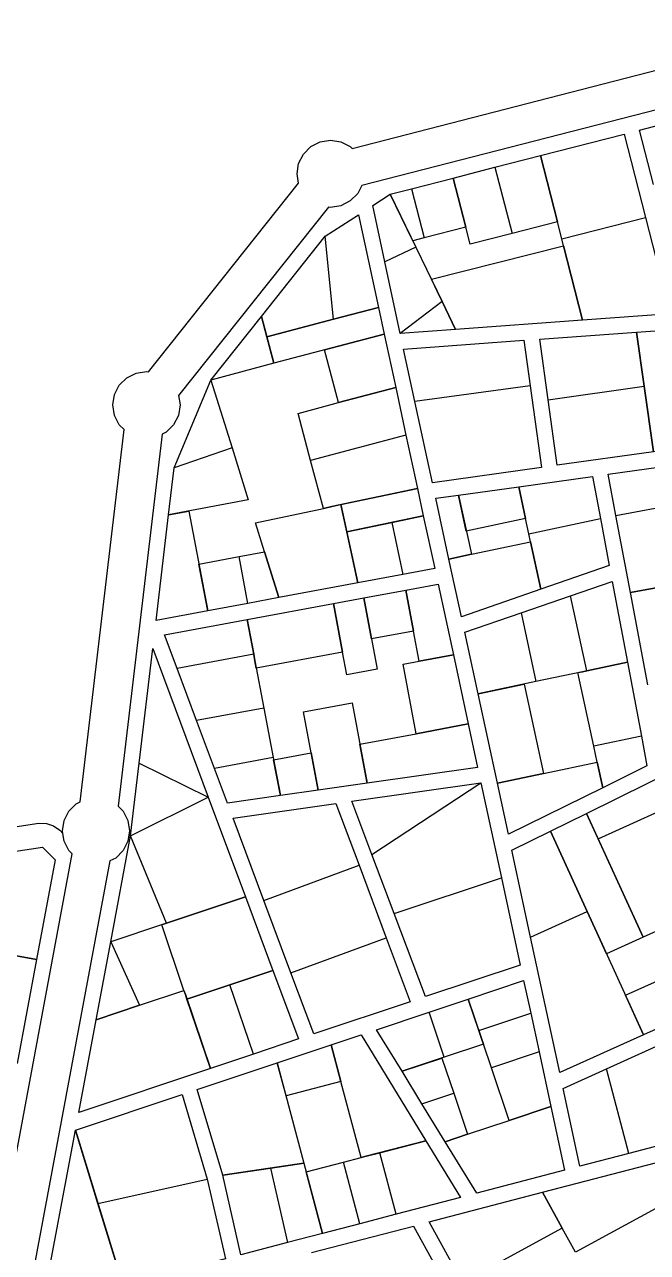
# Model space of a CAD drawing. Header units: inches. Extents: x 479068 to 481072, y 3926601 to 3928387.
# Drawn here: x 480026.9 to 480156.8, y 3927970.3 to 3928226.4 of the extents above; entities that cross this region are included whole.
import ezdxf

# ---------------------------------------------------------------- set-up
doc = ezdxf.new("R2010")
doc.units = ezdxf.units.IN
doc.header["$MEASUREMENT"] = 0

msp = doc.modelspace()

# ---------------------------------------------------------------- linework, layer by layer
for points in [[(480034.76, 3928058.22), (480035.11, 3928060.38), (480036.1, 3928062.33), (480037.65, 3928063.88), (480038.46, 3928064.29), (480047.65, 3928141.9), (480046.62, 3928142.92), (480045.63, 3928144.87), (480045.28, 3928147.04), (480045.63, 3928149.2), (480046.62, 3928151.15), (480048.17, 3928152.7), (480050.12, 3928153.69), (480052.28, 3928154.04), (480052.69, 3928153.97), (480084, 3928193.28), (480083.69, 3928195.25), (480084.03, 3928197.42), (480085.02, 3928199.37), (480086.57, 3928200.92), (480088.52, 3928201.91), (480090.69, 3928202.25), (480092.85, 3928201.91), (480094.8, 3928200.92), (480095.18, 3928200.54), (480195.62, 3928226.38)], [(480197.64, 3928218.64), (480097.2, 3928192.8), (480096.35, 3928191.14), (480094.8, 3928189.59), (480092.85, 3928188.6), (480090.69, 3928188.25), (480090.28, 3928188.32), (480058.97, 3928149.01), (480059.28, 3928147.04), (480058.94, 3928144.87), (480057.95, 3928142.92), (480056.4, 3928141.37), (480055.59, 3928140.96), (480046.4, 3928063.36), (480047.43, 3928062.33), (480048.42, 3928060.38), (480048.76, 3928058.22), (480048.42, 3928056.05), (480047.43, 3928054.1), (480045.88, 3928052.55), (480044.66, 3928051.93), (480027.46, 3927959.98)], [(480158.05, 3928193.05), (480155.14, 3928204.38), (480167.07, 3928207.45)], [(480134.44, 3928199.05), (480151.92, 3928203.55), (480156.39, 3928186.14)], [(480124.95, 3928196.61), (480134.44, 3928199.05)], [(480137.99, 3928185.23), (480134.44, 3928199.05)], [(480134.44, 3928199.05), (480137.99, 3928185.23), (480137.99, 3928185.23)], [(480116.23, 3928194.37), (480124.95, 3928196.61)], [(480124.95, 3928196.61), (480128.55, 3928182.8)], [(480107.57, 3928192.14), (480116.23, 3928194.37)], [(480118.91, 3928184.11), (480116.23, 3928194.37)], [(480116.23, 3928194.37), (480118.91, 3928184.11), (480118.91, 3928184.11)], [(480102, 3928176.9), (480099.47, 3928188.63), (480103.13, 3928191)], [(480103.13, 3928191), (480107.57, 3928192.14)], [(480103.13, 3928191), (480108.46, 3928179.98)], [(480110.24, 3928181.89), (480107.84, 3928181.27), (480103.13, 3928191)], [(480107.57, 3928192.14), (480110.24, 3928181.89)], [(480089.58, 3928182.23), (480096.49, 3928186.7), (480100.66, 3928167.38)], [(480137.99, 3928185.23), (480128.55, 3928182.8)], [(480138.89, 3928181.71), (480137.99, 3928185.23)], [(480138.89, 3928181.71), (480156.39, 3928186.14)], [(480156.39, 3928186.14), (480161.54, 3928166.06), (480143.25, 3928164.73)], [(480076.26, 3928165.51), (480089.58, 3928182.23)], [(480091.33, 3928164.91), (480089.58, 3928182.23)], [(480118.91, 3928184.11), (480110.24, 3928181.89)], [(480128.55, 3928182.8), (480119.83, 3928180.56), (480118.91, 3928184.11)], [(480108.46, 3928179.98), (480102, 3928176.9)], [(480108.46, 3928179.98), (480112.92, 3928170.75)], [(480112.92, 3928170.75), (480111.71, 3928173.27), (480139.27, 3928180.24)], [(480139.27, 3928180.24), (480138.89, 3928181.71)], [(480139.27, 3928180.24), (480139.27, 3928180.24), (480143.25, 3928164.73)], [(480143.25, 3928164.73), (480139.27, 3928180.24)], [(480105.23, 3928161.95), (480102, 3928176.9)], [(480113.97, 3928168.59), (480112.92, 3928170.75)], [(480112.92, 3928170.75), (480113.97, 3928168.59)], [(480091.33, 3928164.91), (480100.66, 3928167.38)], [(480100.66, 3928167.38), (480091.33, 3928164.91)], [(480100.66, 3928167.38), (480101.86, 3928161.82)], [(480113.97, 3928168.59), (480105.23, 3928161.95)], [(480113.97, 3928168.59), (480113.97, 3928168.59)], [(480116.77, 3928162.79), (480113.97, 3928168.59)], [(480113.97, 3928168.59), (480116.77, 3928162.79)], [(480065.7, 3928152.24), (480076.26, 3928165.51)], [(480076.26, 3928165.51), (480078.88, 3928155.73)], [(480077.41, 3928161.23), (480076.26, 3928165.51)], [(480091.33, 3928164.91), (480077.41, 3928161.23)], [(480077.41, 3928161.23), (480091.33, 3928164.91)], [(480091.33, 3928164.91), (480091.33, 3928164.91)], [(480143.25, 3928164.73), (480116.77, 3928162.79)], [(480101.86, 3928161.82), (480078.88, 3928155.73)], [(480092.37, 3928147.52), (480089.42, 3928158.52), (480101.86, 3928161.82)], [(480101.86, 3928161.82), (480104.27, 3928150.67)], [(480116.77, 3928162.79), (480105.23, 3928161.95)], [(480136.08, 3928148.12), (480134.35, 3928160.77), (480154.52, 3928162.24)], [(480154.52, 3928162.24), (480162.37, 3928162.81), (480168.55, 3928138.74), (480158.07, 3928137.27)], [(480156.13, 3928150.93), (480154.52, 3928162.24)], [(480154.52, 3928162.24), (480156.13, 3928150.93)], [(480078.88, 3928155.73), (480077.41, 3928161.23)], [(480108.28, 3928147.79), (480105.93, 3928158.7), (480131.03, 3928160.53), (480132.33, 3928151.04)], [(480078.88, 3928155.73), (480065.7, 3928152.24)], [(479880.65, 3927857.67), (479879.86, 3927858.02), (479878.54, 3927858.88), (479877.55, 3927860.1), (479876.99, 3927861.57), (479873.4, 3927878.79), (479847.48, 3928020.38), (479843.16, 3928026.54), (479843.12, 3928026.61), (479768.8, 3928139.23), (479749.03, 3928147.24), (479751.76, 3928152.61), (479771.92, 3928144.44), (479772.69, 3928143.98), (479773.3, 3928143.31), (479847.54, 3928030.8), (479847.56, 3928030.83), (479848.9, 3928031.86), (479850.49, 3928032.39), (480029.84, 3928059.79), (480031.42, 3928059.77), (480032.91, 3928059.27), (480034.18, 3928058.33), (480034.86, 3928057.64)], [(480058.05, 3928133.93), (480065.7, 3928152.24)], [(480065.7, 3928152.24), (480070.13, 3928138.07)], [(480092.37, 3928147.52), (480104.27, 3928150.67)], [(480104.27, 3928150.67), (480092.37, 3928147.52), (480092.37, 3928147.52)], [(480104.27, 3928150.67), (480106.41, 3928140.75)], [(480132.33, 3928151.04), (480108.28, 3928147.79)], [(480132.33, 3928151.04), (480134.67, 3928133.99), (480111.95, 3928130.8), (480108.28, 3928147.79)], [(480136.08, 3928148.12), (480156.13, 3928150.93)], [(480156.13, 3928150.93), (480156.13, 3928150.93)], [(480158.07, 3928137.27), (480156.13, 3928150.93)], [(480156.13, 3928150.93), (480158.07, 3928137.27)], [(480086.53, 3928135.49), (480083.91, 3928145.28), (480092.37, 3928147.52)], [(480158.07, 3928137.27), (480137.95, 3928134.45), (480136.08, 3928148.12)], [(480106.41, 3928140.75), (480086.53, 3928135.49)], [(480106.41, 3928140.75), (480108.8, 3928129.65)], [(480070.13, 3928138.07), (480073.53, 3928127.23), (480056.89, 3928124.13)], [(480070.13, 3928138.07), (480058.05, 3928133.93)], [(480056.89, 3928124.13), (480058.05, 3928133.93)], [(480089.22, 3928125.48), (480086.53, 3928135.49)], [(480150.22, 3928123.99), (480148.6, 3928132.61), (480162.09, 3928134.5)], [(480129.93, 3928129.99), (480145.31, 3928132.15), (480146.96, 3928123.37)], [(480108.8, 3928129.65), (480090.93, 3928125.84)], [(480092.85, 3928126.25), (480108.8, 3928129.65)], [(480108.8, 3928129.65), (480110.03, 3928123.95)], [(480115.38, 3928114.9), (480112.65, 3928127.57), (480117.39, 3928128.23)], [(480117.39, 3928128.23), (480129.93, 3928129.99)], [(480117.39, 3928128.23), (480120.05, 3928115.89)], [(480131.36, 3928123.38), (480119, 3928120.75), (480117.39, 3928128.23)], [(480131.36, 3928123.38), (480129.93, 3928129.99)], [(480129.93, 3928129.99), (480131.36, 3928123.38), (480131.36, 3928123.38)], [(480089.22, 3928125.48), (480090.93, 3928125.84)], [(480090.93, 3928125.84), (480089.22, 3928125.48), (480089.22, 3928125.48)], [(480090.93, 3928125.84), (480092.85, 3928126.25)], [(480092.85, 3928126.25), (480096.38, 3928109.93)], [(480094.08, 3928120.55), (480092.85, 3928126.25)], [(480150.22, 3928123.99), (480163.6, 3928126.48)], [(480065.06, 3928104.1), (480054.28, 3928102.09), (480056.89, 3928124.13)], [(480056.89, 3928124.13), (480061.13, 3928124.92), (480065.06, 3928104.1)], [(480076.91, 3928116.42), (480075.02, 3928122.45), (480089.22, 3928125.48)], [(480110.03, 3928123.95), (480094.08, 3928120.55)], [(480103.43, 3928122.54), (480110.03, 3928123.95)], [(480110.03, 3928123.95), (480112.42, 3928112.91), (480105.78, 3928111.67)], [(480132.05, 3928120.19), (480131.36, 3928123.38)], [(480132.05, 3928120.19), (480146.96, 3928123.37)], [(480146.96, 3928123.37), (480148.81, 3928113.53), (480134.55, 3928108.6)], [(480153.25, 3928107.91), (480150.22, 3928123.99)], [(480094.08, 3928120.55), (480103.43, 3928122.54)], [(480096.38, 3928109.93), (480094.08, 3928120.55)], [(480103.43, 3928122.54), (480105.78, 3928111.67)], [(480120.05, 3928115.89), (480132.41, 3928118.52)], [(480132.41, 3928118.52), (480132.05, 3928120.19)], [(480132.41, 3928118.52), (480132.41, 3928118.52), (480134.55, 3928108.6)], [(480134.55, 3928108.6), (480132.41, 3928118.52)], [(480065.06, 3928104.1), (480063.22, 3928113.87), (480071.62, 3928115.43)], [(480071.62, 3928115.43), (480076.91, 3928116.42)], [(480073.46, 3928105.66), (480071.62, 3928115.43)], [(480076.91, 3928116.42), (480076.91, 3928116.42), (480079.9, 3928106.86)], [(480079.9, 3928106.86), (480076.91, 3928116.42)], [(480120.05, 3928115.89), (480120.05, 3928115.89), (480115.38, 3928114.9)], [(480115.38, 3928114.9), (480120.05, 3928115.89)], [(480134.55, 3928108.6), (480117.98, 3928102.87), (480115.38, 3928114.9)], [(480105.78, 3928111.67), (480096.38, 3928109.93)], [(480166.63, 3928110.39), (480153.25, 3928107.91)], [(480153.25, 3928107.91), (480166.63, 3928110.39)], [(480096.38, 3928109.93), (480079.9, 3928106.86)], [(480097.62, 3928106.8), (480106.37, 3928108.43)], [(480106.37, 3928108.43), (480113.11, 3928109.68), (480116.3, 3928094.9)], [(480107.98, 3928099.87), (480106.37, 3928108.43)], [(480106.37, 3928108.43), (480107.98, 3928099.87), (480107.98, 3928099.87)], [(480140.73, 3928107.25), (480149.43, 3928110.25), (480152.6, 3928093.41)], [(480156.88, 3928088.65), (480153.25, 3928107.91)], [(480073.46, 3928105.66), (480065.06, 3928104.1)], [(480073.29, 3928102.28), (480091.29, 3928105.62)], [(480079.9, 3928106.86), (480073.46, 3928105.66)], [(480091.29, 3928105.62), (480097.62, 3928106.8)], [(480093.2, 3928095.5), (480091.29, 3928105.62)], [(480091.29, 3928105.62), (480093.2, 3928095.5), (480093.2, 3928095.5)], [(480097.62, 3928106.8), (480100.42, 3928091.95), (480094.09, 3928090.77), (480093.2, 3928095.5)], [(480107.98, 3928099.87), (480099.23, 3928098.25), (480097.62, 3928106.8)], [(480130.44, 3928103.69), (480140.73, 3928107.25)], [(480144.11, 3928091.61), (480140.73, 3928107.25)], [(480121.45, 3928086.78), (480118.68, 3928099.62), (480130.44, 3928103.69)], [(480130.44, 3928103.69), (480133.53, 3928089.35)], [(480058.7, 3928092.07), (480056.08, 3928099.07), (480073.29, 3928102.28)], [(480074.66, 3928095.04), (480073.29, 3928102.28)], [(480073.29, 3928102.28), (480074.66, 3928095.04)], [(480109.17, 3928093.58), (480107.98, 3928099.87)], [(480050.76, 3928072.36), (480053.59, 3928096.26), (480065.16, 3928065.27)], [(480074.66, 3928095.04), (480058.7, 3928092.07)], [(480074.66, 3928095.04), (480074.66, 3928095.04)], [(480074.91, 3928093.69), (480074.66, 3928095.04)], [(480074.66, 3928095.04), (480074.91, 3928093.69)], [(480093.2, 3928095.5), (480075.2, 3928092.15), (480074.91, 3928093.69)], [(480074.91, 3928093.69), (480076.77, 3928083.83)], [(480108.55, 3928078.48), (480105.82, 3928092.95), (480109.17, 3928093.58)], [(480109.17, 3928093.58), (480116.3, 3928094.9)], [(480116.3, 3928094.9), (480109.17, 3928093.58), (480109.17, 3928093.58)], [(480116.3, 3928094.9), (480119.41, 3928080.5)], [(480144.11, 3928091.61), (480152.6, 3928093.41)], [(480152.6, 3928093.41), (480144.11, 3928091.61)], [(480152.6, 3928093.41), (480155.51, 3928077.98)], [(480062.75, 3928081.22), (480058.7, 3928092.07)], [(480143.2, 3928091.41), (480133.53, 3928089.35)], [(480145.58, 3928075.87), (480142.27, 3928091.21), (480143.2, 3928091.41)], [(480144.11, 3928091.61), (480143.2, 3928091.41)], [(480143.2, 3928091.41), (480144.11, 3928091.61)], [(480144.11, 3928091.61), (480144.11, 3928091.61)], [(480133.53, 3928089.35), (480121.45, 3928086.78)], [(480121.45, 3928086.78), (480131.1, 3928088.84), (480135.13, 3928070.2)], [(480086.64, 3928074.5), (480085.03, 3928083.04), (480095.19, 3928084.93), (480098.35, 3928068.17)], [(480125.47, 3928068.14), (480121.45, 3928086.78)], [(480076.77, 3928083.83), (480062.75, 3928081.22)], [(480076.77, 3928083.83), (480078.72, 3928073.5)], [(480066.48, 3928071.23), (480062.75, 3928081.22)], [(480119.41, 3928080.5), (480121.36, 3928071.46), (480098.35, 3928068.17)], [(480108.55, 3928078.48), (480119.41, 3928080.5)], [(480119.41, 3928080.5), (480108.55, 3928078.48), (480108.55, 3928078.48)], [(480098.35, 3928068.17), (480096.82, 3928076.29), (480108.55, 3928078.48)], [(480155.51, 3928077.98), (480145.58, 3928075.87)], [(480155.51, 3928077.98), (480156.68, 3928071.74), (480147.46, 3928067.2)], [(480080.21, 3928065.59), (480078.8, 3928073.04), (480086.64, 3928074.5)], [(480086.64, 3928074.5), (480086.64, 3928074.5), (480088.1, 3928066.71)], [(480088.1, 3928066.71), (480086.64, 3928074.5)], [(480146.3, 3928072.57), (480145.58, 3928075.87)], [(480048.95, 3928057.14), (480050.76, 3928072.36)], [(480050.76, 3928072.36), (480065.16, 3928065.27)], [(480078.72, 3928073.5), (480066.48, 3928071.23)], [(480078.72, 3928073.5), (480080.21, 3928065.59)], [(480135.13, 3928070.2), (480146.3, 3928072.57)], [(480146.3, 3928072.57), (480146.3, 3928072.57), (480147.46, 3928067.2)], [(480147.46, 3928067.2), (480146.3, 3928072.57)], [(480080.21, 3928065.59), (480069.18, 3928064.01), (480066.48, 3928071.23)], [(480135.13, 3928070.2), (480135.13, 3928070.2), (480125.47, 3928068.14)], [(480125.47, 3928068.14), (480135.13, 3928070.2)], [(480144.06, 3928061.85), (480163.36, 3928071.34), (480166.43, 3928065.57)], [(480098.35, 3928068.17), (480088.1, 3928066.71)], [(480099.32, 3928053.3), (480095.15, 3928064.38), (480122.06, 3928068.22)], [(480099.32, 3928053.3), (480122.06, 3928068.22)], [(480122.06, 3928068.22), (480126.33, 3928048.42)], [(480147.46, 3928067.2), (480127.77, 3928057.52), (480125.47, 3928068.14)], [(480048.95, 3928057.14), (480065.16, 3928065.27)], [(480065.16, 3928065.27), (480072.93, 3928044.47)], [(480088.1, 3928066.71), (480080.21, 3928065.59)], [(480146.48, 3928056.57), (480166.43, 3928065.57)], [(480076.76, 3928043.72), (480070.36, 3928060.85), (480091.79, 3928063.9), (480096.62, 3928051.04)], [(480136.56, 3928058.16), (480144.06, 3928061.85)], [(480144.06, 3928061.85), (480155.87, 3928036.03)], [(480146.48, 3928056.57), (480144.06, 3928061.85)], [(480019.6, 3927961.46), (480036.8, 3928053.41), (480036.1, 3928054.1), (480035.11, 3928056.05), (480034.86, 3928057.64)], [(480034.86, 3928057.64), (480034.76, 3928058.22)], [(480034.86, 3928057.64), (480034.86, 3928057.64), (480034.76, 3928058.22)], [(480044.83, 3928035.09), (480048.95, 3928057.14)], [(480056.45, 3928038.97), (480048.95, 3928057.14)], [(480132.4, 3928036.03), (480128.49, 3928054.19), (480136.56, 3928058.16)], [(480144.23, 3928041.37), (480136.56, 3928058.16)], [(480136.56, 3928058.16), (480144.23, 3928041.37)], [(480155.87, 3928036.03), (480146.48, 3928056.57)], [(480029.35, 3928031.35), (480001.2, 3928036.54), (480003.86, 3928050.76), (480030.6, 3928054.84), (480033.24, 3928052.14), (480029.35, 3928031.35)], [(480103.96, 3928040.96), (480099.32, 3928053.3)], [(480076.76, 3928043.72), (480096.62, 3928051.04)], [(480096.62, 3928051.04), (480102.31, 3928035.91)], [(480103.96, 3928040.96), (480126.33, 3928048.42)], [(480126.33, 3928048.42), (480130.26, 3928030.23), (480110.47, 3928023.63), (480103.96, 3928040.96)], [(480056.45, 3928038.97), (480072.93, 3928044.47)], [(480072.93, 3928044.47), (480056.45, 3928038.97)], [(480072.93, 3928044.47), (480078.67, 3928029.11)], [(480082.41, 3928028.57), (480076.76, 3928043.72)], [(480177.05, 3928045.58), (480155.87, 3928036.03)], [(480132.4, 3928036.03), (480144.23, 3928041.37)], [(480144.23, 3928041.37), (480144.23, 3928041.37)], [(480146.24, 3928036.99), (480144.23, 3928041.37)], [(480144.23, 3928041.37), (480146.24, 3928036.99)], [(480029.35, 3928031.35), (480025.29, 3928009.67), (479982.66, 3928022.95), (479985.73, 3928039.4), (480029.35, 3928031.35)], [(480055.86, 3928038.77), (480044.83, 3928035.09)], [(480060.1, 3928024.94), (480055.47, 3928038.64), (480055.86, 3928038.77)], [(480056.45, 3928038.97), (480055.86, 3928038.77)], [(480055.86, 3928038.77), (480056.45, 3928038.97)], [(480056.45, 3928038.97), (480056.45, 3928038.97)], [(480155.98, 3928015.69), (480138.5, 3928007.8), (480132.4, 3928036.03)], [(480146.24, 3928036.99), (480155.98, 3928015.69)], [(480155.87, 3928036.03), (480148.25, 3928032.59), (480146.24, 3928036.99)], [(480041.79, 3928018.83), (480044.83, 3928035.09)], [(480044.83, 3928035.09), (480050.85, 3928021.86)], [(480082.41, 3928028.57), (480102.31, 3928035.91)], [(480102.31, 3928035.91), (480107.32, 3928022.57), (480087.17, 3928015.85), (480082.41, 3928028.57)], [(480078.67, 3928029.11), (480060.72, 3928023.12)], [(480069.69, 3928026.11), (480078.67, 3928029.11)], [(480078.67, 3928029.11), (480084.02, 3928014.8), (480074.58, 3928011.65)], [(480155.98, 3928015.69), (480152.21, 3928023.92), (480162.27, 3928028.46)], [(480060.72, 3928023.12), (480069.69, 3928026.11)], [(480074.58, 3928011.65), (480069.69, 3928026.11)], [(480119.37, 3928023.12), (480130.96, 3928026.98), (480132.43, 3928020.17)], [(480050.85, 3928021.86), (480060.1, 3928024.94)], [(480060.1, 3928024.94), (480060.1, 3928024.94), (480060.41, 3928024.05)], [(480060.41, 3928024.05), (480060.1, 3928024.94)], [(480060.41, 3928024.05), (480065.61, 3928008.66)], [(480060.72, 3928023.12), (480060.41, 3928024.05)], [(480050.85, 3928021.86), (480050.85, 3928021.86), (480041.79, 3928018.83)], [(480041.79, 3928018.83), (480050.85, 3928021.86)], [(480065.61, 3928008.66), (480060.72, 3928023.12)], [(480111.22, 3928020.4), (480119.37, 3928023.12)], [(480119.37, 3928023.12), (480122.14, 3928014.93)], [(480121.59, 3928016.55), (480119.37, 3928023.12)], [(480065.61, 3928008.66), (480038.17, 3927999.5), (480041.79, 3928018.83)], [(480105.6, 3928008.06), (480100.28, 3928016.74), (480111.22, 3928020.4)], [(480114.4, 3928011), (480111.22, 3928020.4)], [(480121.59, 3928016.55), (480132.43, 3928020.17)], [(480132.43, 3928020.17), (480134.17, 3928012.11)], [(480166.03, 3928020.22), (480155.98, 3928015.69)], [(480090.82, 3928013.59), (480097.05, 3928015.67), (480110.57, 3927993.59)], [(480122.14, 3928014.93), (480121.59, 3928016.55)], [(480079.56, 3928009.83), (480090.82, 3928013.59)], [(480092.85, 3928005.92), (480090.82, 3928013.59)], [(480090.82, 3928013.59), (480092.85, 3928005.92), (480092.85, 3928005.92)], [(480122.55, 3928013.72), (480114.4, 3928011)], [(480122.55, 3928013.72), (480122.14, 3928014.93)], [(480122.14, 3928014.93), (480122.55, 3928013.72), (480122.55, 3928013.72)], [(480124.22, 3928008.79), (480122.55, 3928013.72)], [(480148.26, 3928008.58), (480162.38, 3928014.95)], [(480074.58, 3928011.65), (480065.61, 3928008.66)], [(480114.4, 3928011), (480105.6, 3928008.06)], [(480105.6, 3928008.06), (480113.89, 3928010.83), (480116.37, 3928003.5)], [(480134.17, 3928012.11), (480124.22, 3928008.79)], [(480134.17, 3928012.11), (480136.63, 3928000.71)], [(480068.18, 3927986.41), (480062.87, 3928004.26), (480079.56, 3928009.83)], [(480079.56, 3928009.83), (480085.1, 3927988.89)], [(480092.85, 3928005.92), (480081.39, 3928002.92), (480079.56, 3928009.83)], [(480109.74, 3928001.29), (480105.6, 3928008.06)], [(480127.93, 3927997.81), (480124.22, 3928008.79)], [(480152.93, 3927990.94), (480142.71, 3927988.27), (480139.21, 3928004.49), (480148.26, 3928008.58)], [(480152.93, 3927990.94), (480148.26, 3928008.58)], [(480097.05, 3927990.06), (480092.85, 3928005.92)], [(480037.48, 3927995.78), (480059.71, 3928003.21), (480064.97, 3927985.58)], [(480109.74, 3928001.29), (480116.37, 3928003.5)], [(480116.37, 3928003.5), (480119.27, 3927994.92)], [(480114.6, 3927993.36), (480109.74, 3928001.29)], [(480136.63, 3928000.71), (480139.5, 3927987.43), (480121.17, 3927982.64), (480114.6, 3927993.36)], [(480127.93, 3927997.81), (480136.63, 3928000.71)], [(480136.63, 3928000.71), (480127.93, 3927997.81), (480127.93, 3927997.81)], [(480119.27, 3927994.92), (480127.93, 3927997.81)], [(480047.42, 3927963.39), (480032.94, 3927959.6), (480031.04, 3927961.36), (480037.48, 3927995.78)], [(480037.48, 3927995.78), (480047.42, 3927963.39)], [(480042.17, 3927980.51), (480037.48, 3927995.78)], [(480110.57, 3927993.59), (480098.14, 3927990.35)], [(480100.98, 3927991.09), (480110.57, 3927993.59)], [(480110.57, 3927993.59), (480117.81, 3927981.77), (480104.38, 3927978.26)], [(480119.27, 3927994.92), (480119.27, 3927994.92), (480114.6, 3927993.36)], [(480114.6, 3927993.36), (480119.27, 3927994.92)], [(480167.72, 3927994.8), (480152.93, 3927990.94)], [(480093.37, 3927989.1), (480097.05, 3927990.06)], [(480097.05, 3927990.06), (480098.14, 3927990.35)], [(480098.14, 3927990.35), (480097.05, 3927990.06), (480097.05, 3927990.06)], [(480098.14, 3927990.35), (480100.98, 3927991.09)], [(480104.38, 3927978.26), (480100.98, 3927991.09)], [(480085.1, 3927988.89), (480068.18, 3927986.41)], [(480068.18, 3927986.41), (480078.17, 3927987.88)], [(480078.17, 3927987.88), (480085.1, 3927988.89)], [(480078.17, 3927987.88), (480081.73, 3927972.34)], [(480085.1, 3927988.89), (480088.98, 3927974.24)], [(480088.98, 3927974.24), (480085.59, 3927987.07), (480093.37, 3927989.1)], [(480096.76, 3927976.27), (480093.37, 3927989.1)], [(480134.89, 3927982.82), (480158.43, 3927988.96)], [(480042.17, 3927980.51), (480064.97, 3927985.58)], [(480064.97, 3927985.58), (480068.77, 3927968.96), (480047.42, 3927963.39)], [(480081.73, 3927972.34), (480071.99, 3927969.8), (480068.18, 3927986.41)], [(480118.2, 3927964.04), (480111.26, 3927976.64), (480134.89, 3927982.82)], [(480139.01, 3927975.34), (480134.89, 3927982.82)], [(480134.89, 3927982.82), (480139.01, 3927975.34), (480139.01, 3927975.34)], [(480047.42, 3927963.39), (480042.17, 3927980.51)], [(480162.5, 3927981.59), (480141.78, 3927970.32), (480139.01, 3927975.34)], [(480104.38, 3927978.26), (480096.76, 3927976.27)], [(480086.74, 3927970.24), (480107.95, 3927975.78), (480121.52, 3927951.14)], [(480096.76, 3927976.27), (480088.98, 3927974.24)], [(480139.01, 3927975.34), (480118.2, 3927964.04)], [(480088.98, 3927974.24), (480081.73, 3927972.34)]]:
    msp.add_lwpolyline(points)

doc.saveas('drawing.dxf')
